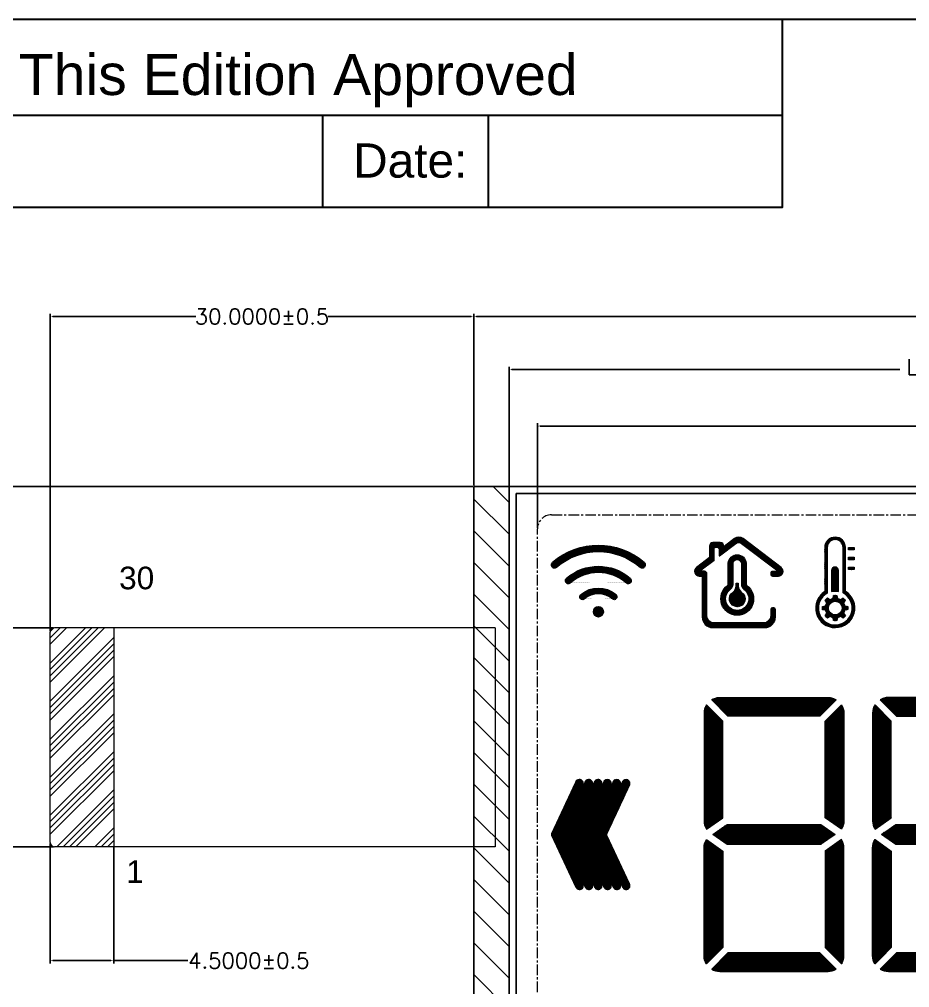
# Model space of a CAD drawing. Header units: millimetres. Extents: x 1946 to 4611, y 2266 to 2855.
# Drawn here: x 2667.2 to 2730.3, y 2716.2 to 2784.8 of the extents above; entities that cross this region are included whole.
import ezdxf

# ---------------------------------------------------------------- set-up
doc = ezdxf.new("R2010")
doc.units = ezdxf.units.MM
doc.linetypes.add('CENTER', pattern=[0.6, 0.375, -0.075, 0.075, -0.075])
for name, color, linetype in [('05___PRT_ALL_DTM_CSYS', 7, 'Continuous'), ('Dim', 4, 'Continuous'), ('DWG', 7, 'Continuous')]:
    doc.layers.add(name, color=color, linetype=linetype)
for name, color, linetype, lineweight in [('FPC', 30, 'Continuous', 0), ('LCD', 4, 'Continuous', 20), ('silicone', 193, 'Continuous', 20), ('TEXT', 7, 'Continuous', 30)]:
    doc.layers.add(name, color=color, linetype=linetype, lineweight=lineweight)
doc.styles.add('Arial', font='arial.ttf')
doc.styles.get("Standard").update_dxf_attribs({"font": 'txt.shx', "bigfont": 'gbcbig.shx'})
doc.dimstyles.get("Standard").update_dxf_attribs({"dimtxt": 1, "dimasz": 0.18, "dimexe": 0.18, "dimexo": 0.0625, "dimgap": 0.09, "dimtad": 0, "dimtih": 1, "dimtoh": 1, "dimdec": 4, "dimzin": 0, "dimdsep": 46, "dimtxsty": 'Standard', "dimcen": 0.09, "dimadec": 0, "dimazin": 0, "dimtfac": 1, "dimtdec": 4, "dimtofl": 0, "dimtmove": 0, "dimatfit": 3, "dimfxl": 0, "dimtolj": 1, "dimtzin": 0, "dimarcsym": 0})
pattern_1 = [(45, (671.68792, 3062.182712), (-0.0240626328, 0.0240626328), [])]

# ---------------------------------------------------------------- blocks, each defined once
blk = doc.blocks.new('A$C6D9B0F57')
at = {"layer": 'TEXT', "color": 4, "lineweight": 30}
for p, q in [((0.034, 202.378), (89.385, 202.378)), ((52.763, 202.378), (52.763, 195.036)), ((65.971, 202.378), (65.971, 195.036))]:
    blk.add_line(p, q, dxfattribs=at)
blk.add_lwpolyline([(297, 0.068), (297, 210), (0.068, 210), (0.068, 0.068)], close=True, dxfattribs=at)
blk.add_lwpolyline([(0.068, 195.036), (89.385, 195.036), (89.385, 210)], dxfattribs=at)
at = {"layer": 'TEXT', "style": 'Arial'}
for s, height, p in [('All Pages Of This Edition Approved ', 3.25548, (2.062, 203.978)), ('Date:', 2.7209, (55.219, 197.402))]:
    blk.add_text(s, height=height, dxfattribs=at).set_placement(p)
blk = doc.blocks.new('*D236')
at = {"layer": 'Defpoints', "color": 0}
for p in [(2669.414, 2726.462), (2673.914, 2726.162), (2673.914, 2718.09)]:
    blk.add_point(p, dxfattribs=at)
at = {"layer": 'Dim', "color": 0, "lineweight": -2}
for p, q in [((2669.414, 2726.393), (2669.414, 2717.892)), ((2673.914, 2726.093), (2673.914, 2717.892)), ((2669.612, 2718.09), (2673.716, 2718.09)), ((2673.914, 2718.09), (2679.169, 2718.09))]:
    blk.add_line(p, q, dxfattribs=at)
at = {"layer": 'Dim', "color": 0}
for points in [[(2669.612, 2718.123), (2669.612, 2718.057), (2669.414, 2718.09)], [(2673.716, 2718.123), (2673.716, 2718.057), (2673.914, 2718.09)]]:
    blk.add_solid(points, dxfattribs=at)
at = {"layer": 'Dim', "color": 0, "lineweight": 15, "insert": (2683.484, 2718.09), "char_height": 1.1, "attachment_point": 5}
blk.add_mtext('\\A1;4.5000±0.5', dxfattribs=at)
blk = doc.blocks.new('*D237')
at = {"layer": 'Defpoints', "color": 0}
for p in [(2660.144, 2741.662), (2669.714, 2741.662), (2669.714, 2726.162)]:
    blk.add_point(p, dxfattribs=at)
at = {"layer": 'Dim', "color": 0, "lineweight": -2}
for p, q in [((2669.646, 2741.662), (2659.946, 2741.662)), ((2660.144, 2741.464), (2660.144, 2734.561)), ((2660.144, 2726.36), (2660.144, 2733.263)), ((2669.646, 2726.162), (2659.946, 2726.162))]:
    blk.add_line(p, q, dxfattribs=at)
at = {"layer": 'Dim', "color": 0}
for points in [[(2660.111, 2741.464), (2660.177, 2741.464), (2660.144, 2741.662)], [(2660.111, 2726.36), (2660.177, 2726.36), (2660.144, 2726.162)]]:
    blk.add_solid(points, dxfattribs=at)
at = {"layer": 'Dim', "color": 0, "lineweight": 15, "insert": (2660.144, 2733.912), "char_height": 1.1, "attachment_point": 5}
blk.add_mtext('\\A1;*15.5000±0.1', dxfattribs=at)
blk = doc.blocks.new('*D238')
at = {"layer": 'Defpoints', "color": 0}
for p in [(2699.414, 2751.662), (2654.897, 2741.662), (2669.714, 2741.662)]:
    blk.add_point(p, dxfattribs=at)
at = {"layer": 'Dim', "color": 0, "lineweight": -2}
for p, q in [((2654.897, 2751.662), (2654.897, 2760.187)), ((2654.897, 2760.187), (2655.095, 2760.187)), ((2699.346, 2751.662), (2654.699, 2751.662)), ((2654.897, 2741.86), (2654.897, 2751.464)), ((2669.646, 2741.662), (2654.699, 2741.662))]:
    blk.add_line(p, q, dxfattribs=at)
at = {"layer": 'Dim', "color": 0}
for points in [[(2654.864, 2751.464), (2654.93, 2751.464), (2654.897, 2751.662)], [(2654.864, 2741.86), (2654.93, 2741.86), (2654.897, 2741.662)]]:
    blk.add_solid(points, dxfattribs=at)
at = {"layer": 'Dim', "color": 0, "lineweight": 15, "insert": (2660.144, 2760.187), "char_height": 1.1, "attachment_point": 5}
blk.add_mtext('\\A1;*10.0000±0.5', dxfattribs=at)
blk = doc.blocks.new('*D242')
at = {"layer": 'Defpoints', "color": 0}
for p in [(2769.914, 2755.948), (2703.914, 2748.662), (2769.914, 2748.662)]:
    blk.add_point(p, dxfattribs=at)
at = {"layer": 'Dim', "color": 0, "lineweight": -2}
for p, q in [((2703.914, 2748.731), (2703.914, 2756.146)), ((2704.112, 2755.948), (2731.682, 2755.948)), ((2769.716, 2755.948), (2742.147, 2755.948)), ((2769.914, 2748.731), (2769.914, 2756.146))]:
    blk.add_line(p, q, dxfattribs=at)
at = {"layer": 'Dim', "color": 0}
for points in [[(2704.112, 2755.981), (2704.112, 2755.915), (2703.914, 2755.948)], [(2769.716, 2755.981), (2769.716, 2755.915), (2769.914, 2755.948)]]:
    blk.add_solid(points, dxfattribs=at)
at = {"layer": 'Dim', "color": 0, "lineweight": 15, "insert": (2736.914, 2755.948), "char_height": 1.1, "attachment_point": 5}
blk.add_mtext('\\A1;66.0000(V.A)', dxfattribs=at)
blk = doc.blocks.new('*D243')
at = {"layer": 'Defpoints', "color": 0}
for p in [(2771.914, 2763.708), (2699.414, 2751.662), (2771.914, 2751.662)]:
    blk.add_point(p, dxfattribs=at)
at = {"layer": 'Dim', "color": 0, "lineweight": -2}
for p, q in [((2699.414, 2751.731), (2699.414, 2763.906)), ((2699.612, 2763.708), (2735.74, 2763.708)), ((2771.716, 2763.708), (2743.088, 2763.708)), ((2771.914, 2751.731), (2771.914, 2763.906))]:
    blk.add_line(p, q, dxfattribs=at)
at = {"layer": 'Dim', "color": 0}
for points in [[(2699.612, 2763.741), (2699.612, 2763.675), (2699.414, 2763.708)], [(2771.716, 2763.741), (2771.716, 2763.675), (2771.914, 2763.708)]]:
    blk.add_solid(points, dxfattribs=at)
at = {"layer": 'Dim', "color": 0, "lineweight": 15, "insert": (2739.414, 2763.708), "char_height": 1.1, "attachment_point": 5}
blk.add_mtext('\\A1;*72.5000', dxfattribs=at)
blk = doc.blocks.new('*D248')
at = {"layer": 'Defpoints', "color": 0}
for p in [(2771.914, 2759.953), (2701.914, 2751.662), (2771.914, 2751.662)]:
    blk.add_point(p, dxfattribs=at)
at = {"layer": 'Dim', "color": 0, "lineweight": -2}
for p, q in [((2701.914, 2751.731), (2701.914, 2760.151)), ((2771.914, 2751.731), (2771.914, 2760.151)), ((2702.112, 2759.953), (2729.574, 2759.953)), ((2771.716, 2759.953), (2744.255, 2759.953))]:
    blk.add_line(p, q, dxfattribs=at)
at = {"layer": 'Dim', "color": 0}
for points in [[(2702.112, 2759.986), (2702.112, 2759.92), (2701.914, 2759.953)], [(2771.716, 2759.986), (2771.716, 2759.92), (2771.914, 2759.953)]]:
    blk.add_solid(points, dxfattribs=at)
at = {"layer": 'Dim', "color": 0, "lineweight": 15, "insert": (2736.914, 2759.953), "char_height": 1.1, "attachment_point": 5}
blk.add_mtext('\\A1;LCD/BLD 70.0000', dxfattribs=at)
blk = doc.blocks.new('*D249')
at = {"layer": 'Defpoints', "color": 0}
for p in [(2669.414, 2763.708), (2699.414, 2751.662), (2669.414, 2741.362)]:
    blk.add_point(p, dxfattribs=at)
at = {"layer": 'Dim', "color": 0, "lineweight": -2}
for p, q in [((2669.414, 2741.431), (2669.414, 2763.906)), ((2669.612, 2763.708), (2679.732, 2763.708)), ((2699.216, 2763.708), (2689.097, 2763.708)), ((2699.414, 2751.731), (2699.414, 2763.906))]:
    blk.add_line(p, q, dxfattribs=at)
at = {"layer": 'Dim', "color": 0}
for points in [[(2669.612, 2763.741), (2669.612, 2763.675), (2669.414, 2763.708)], [(2699.216, 2763.741), (2699.216, 2763.675), (2699.414, 2763.708)]]:
    blk.add_solid(points, dxfattribs=at)
at = {"layer": 'Dim', "color": 0, "lineweight": 15, "insert": (2684.414, 2763.708), "char_height": 1.1, "attachment_point": 5}
blk.add_mtext('\\A1;30.0000±0.5', dxfattribs=at)

msp = doc.modelspace()

# ---------------------------------------------------------------- hatches: boundary and pattern name
h = msp.add_hatch()
h.set_pattern_fill('ANSI31', color=256, scale=0.05)
h.set_pattern_definition([(45, (1874.044679, 2594.1628126), (-0.004419417382, 0.004419417382), [])])
h.paths.add_polyline_path([(2709.9461, 2730.76314, -1), (2710.44593, 2730.52995), (2708.84235, 2727.09141, 0.22171449), (2708.84235, 2726.96462), (2710.44596, 2723.52599, -1.01341567), (2709.94305, 2723.29965), (2708.22982, 2726.97309, -0.22168329), (2708.22983, 2727.08296)])
h.paths.add_polyline_path([(2709.28545, 2730.76314, -1), (2709.78528, 2730.52995), (2708.1817, 2727.09141, 0.22171449), (2708.1817, 2726.96462), (2709.78532, 2723.52599, -1.01341567), (2709.28241, 2723.29965), (2707.56917, 2726.97309, -0.22168329), (2707.56918, 2727.08296)])
h.paths.add_polyline_path([(2708.62481, 2730.76314, -0.99999998), (2709.12463, 2730.52995), (2707.52106, 2727.09141, 0.22171449), (2707.52106, 2726.96462), (2709.12467, 2723.52599, -1.01341567), (2708.62176, 2723.29965), (2706.90852, 2726.9731, -0.22168329), (2706.90854, 2727.08296)])
h.paths.add_polyline_path([(2707.96416, 2730.76314, -0.99999998), (2708.46399, 2730.52995), (2706.86041, 2727.09141, 0.22171449), (2706.86041, 2726.96462), (2708.46402, 2723.52599, -1.01341567), (2707.96111, 2723.29965), (2706.24788, 2726.9731, -0.22168329), (2706.24789, 2727.08296)])
h.paths.add_polyline_path([(2707.30351, 2730.76314, -1), (2707.80334, 2730.52995), (2706.19976, 2727.09141, 0.22171449), (2706.19976, 2726.96462), (2707.80338, 2723.52599, -1.01341567), (2707.30047, 2723.29965), (2705.58723, 2726.9731, -0.22168329), (2705.58724, 2727.08296)])
h.paths.add_polyline_path([(2706.64287, 2730.76314, -1), (2707.14269, 2730.52995), (2705.53911, 2727.09141, 0.22171449), (2705.53911, 2726.96462), (2707.14273, 2723.52599, -1.01341567), (2706.63982, 2723.29965), (2704.92658, 2726.9731, -0.22168329), (2704.9266, 2727.08296)])
at = {"layer": '05___PRT_ALL_DTM_CSYS', "lineweight": 0}
h = msp.add_hatch(dxfattribs=at)
h.set_pattern_fill('ANSI31', color=256, scale=0.010718)
h.set_pattern_definition(pattern_1)
h.paths.add_polyline_path([(2717.97957, 2747.6412, -0.33713158), (2718.38097, 2747.6412), (2720.94598, 2745.68993, -0.71830281), (2720.93594, 2745.66016), (2720.55473, 2745.6603, 0.55087614), (2720.44986, 2745.49456, 0.55064474), (2720.55465, 2745.32881), (2720.98501, 2745.32866, 0.71830281), (2721.18583, 2745.92397), (2718.48132, 2747.98136, 0.33713158), (2717.87922, 2747.98136), (2717.11264, 2747.39821, 0.47502689), (2716.86977, 2747.69749), (2716.35153, 2747.6986, 0.41484032), (2716.10238, 2747.44998), (2716.10238, 2746.62968), (2715.17733, 2745.92596, 0.71803369), (2715.37791, 2745.33065), (2715.59038, 2745.33057), (2715.59038, 2744.34528), (2715.59038, 2742.42287, 0.41421356), (2716.33623, 2741.67702), (2720.02431, 2741.67702, 0.41421356), (2720.77016, 2742.42287), (2720.77016, 2742.96119, 0.55076042), (2720.60441, 2743.06602, 0.55076042), (2720.43867, 2742.96119), (2720.43867, 2742.50574, -0.41421356), (2719.94143, 2742.0085), (2716.41911, 2742.0085, -0.41421356), (2715.92187, 2742.50574), (2715.92187, 2744.34528), (2715.92187, 2745.33046), (2715.92187, 2745.49626, 0.41410956), (2715.75619, 2745.662), (2715.42716, 2745.66212, -0.71803369), (2715.41713, 2745.69189), (2716.42733, 2746.46037, 0.2342663), (2716.43387, 2746.47356), (2716.43387, 2747.25066, -0.41484032), (2716.55014, 2747.36668), (2716.67059, 2747.36642, -0.41358708), (2716.78637, 2747.2504), (2716.78637, 2746.76693, 0.62039586), (2716.81298, 2746.75374)])
h.paths.add_polyline_path([(2717.43723, 2746.16871), (2717.43723, 2744.78008, -0.26132826), (2717.37217, 2744.64556, 3.00911137), (2718.76334, 2744.64556, -0.22910781), (2718.69829, 2744.76153), (2718.69829, 2746.23531, 1)], flags=17)
h.paths.add_polyline_path([(2718.35989, 2746.23531), (2718.35989, 2744.73003, 0.20249926), (2718.54392, 2744.38732, -3.14383545), (2717.59159, 2744.38732, 0.25151283), (2717.77562, 2744.8231), (2717.77562, 2746.16598, -1)], flags=16)
h.paths.add_polyline_path([(2717.99816, 2744.82186), (2718.06776, 2744.82186), (2718.13735, 2744.82186), (2718.13886, 2744.60305, 0.20447186), (2718.35457, 2744.19482, -3.6247888), (2717.78094, 2744.19482, 0.2443189), (2717.99727, 2744.6922)], flags=0)
h.paths.add_polyline_path([(2717.7139, 2744.1478, 2.80516958), (2718.42161, 2744.1478, -0.24103925), (2718.13886, 2744.60305), (2718.13735, 2744.82186), (2717.99816, 2744.82186), (2717.99727, 2744.6922, -0.28156607)], flags=0)
h = msp.add_hatch(dxfattribs=at)
h.set_pattern_fill('ANSI31', color=256, scale=0.010736)
h.set_pattern_definition([(45, (686.241848, 3062.718214), (-0.024103632, 0.024103632), [])])
h.paths.add_polyline_path([(2725.73339, 2747.34901, 1), (2724.26505, 2747.34901), (2724.26505, 2744.23047, 3.48632156), (2725.73339, 2744.24276)])
h.paths.add_polyline_path([(2725.55803, 2744.12684, -4.03961109), (2724.44041, 2744.11647), (2724.44041, 2747.34901, -1), (2725.55803, 2747.34901)], flags=16)
h.paths.add_polyline_path([(2725.24341, 2745.72127), (2725.24341, 2744.23689, 0.10323931), (2724.75396, 2744.23256), (2724.75396, 2745.72127, -1)], flags=0)
h.paths.add_polyline_path([(2725.12379, 2743.95651), (2725.16142, 2743.73881, -0.08497112), (2725.37781, 2743.64961), (2725.55792, 2743.77755, -0.06473238), (2725.72261, 2743.61342), (2725.59528, 2743.43288, -0.08497112), (2725.68521, 2743.21679), (2725.90304, 2743.1799, -0.06473238), (2725.90343, 2742.94739), (2725.68573, 2742.90977, -0.08497112), (2725.59653, 2742.69337), (2725.72447, 2742.51326, -0.06473238), (2725.56034, 2742.34858), (2725.3798, 2742.47591, -0.08497112), (2725.1637, 2742.38597), (2725.12681, 2742.16815, -0.06473238), (2724.89431, 2742.16775), (2724.85669, 2742.38545, -0.08497112), (2724.64029, 2742.47466), (2724.46018, 2742.34672, -0.06473238), (2724.2955, 2742.51085), (2724.42283, 2742.69139, -0.08497112), (2724.33289, 2742.90748), (2724.11507, 2742.94437, -0.06473238), (2724.11467, 2743.17687), (2724.33237, 2743.2145, -0.08497112), (2724.42158, 2743.4309), (2724.29364, 2743.611, -0.06473238), (2724.45777, 2743.77569), (2724.63831, 2743.64836, -0.08497112), (2724.8544, 2743.73829), (2724.89129, 2743.95612, -0.06473238)], flags=0)
h.paths.add_polyline_path([(2725.49459, 2743.06213, -1), (2724.52352, 2743.06213, -1)], flags=0)
h.paths.add_polyline_path([(2725.94058, 2747.34901), (2725.94058, 2747.17363), (2726.34878, 2747.17363), (2726.34878, 2747.34901)], flags=17)
h.paths.add_polyline_path([(2725.94058, 2746.48), (2726.34878, 2746.48), (2726.34878, 2746.65539), (2725.94058, 2746.65539)], flags=17)
h.paths.add_polyline_path([(2726.34878, 2745.78638), (2726.34878, 2745.96176), (2725.94058, 2745.96176), (2725.94058, 2745.78638)], flags=17)
h.paths.add_polyline_path([(2725.24341, 2745.72127, 1), (2724.75396, 2745.72127), (2724.75396, 2744.23256, -0.10323931), (2725.24341, 2744.23689)], flags=0)
at = {"layer": '05___PRT_ALL_DTM_CSYS'}
h = msp.add_hatch(dxfattribs=at)
h.set_pattern_fill('ANSI31', color=256, scale=0.010695)
h.set_pattern_definition([(45, (670.50988, 3498.8064), (-0.0240109598, 0.0240109598), [])])
edge = h.paths.add_edge_path()
edge.add_arc((2709.36632, 2743.8518), 0.18132, 229.0216216, 409.0216216)
edge.add_arc((2708.23346, 2742.54761), 1.90883, 49.0216216, 130.9783784)
edge.add_arc((2707.10061, 2743.8518), 0.18132, 130.9783784, 310.9783784)
edge.add_arc((2708.23346, 2742.54761), 1.54619, 49.0216216, 130.9783784, ccw=False)
edge = h.paths.add_edge_path()
edge.add_arc((2710.36115, 2744.99709), 0.20082, 229.0216216, 409.0216216)
edge.add_arc((2708.23346, 2742.54761), 3.44536, 49.0216216, 130.9783784)
edge.add_arc((2706.10578, 2744.99709), 0.20082, 130.9783784, 310.9783784)
edge.add_arc((2708.23346, 2742.54761), 3.04372, 49.0216216, 130.9783784, ccw=False)
edge = h.paths.add_edge_path()
edge.add_arc((2711.33565, 2746.11899), 0.21686, 229.0216216, 409.0216216)
edge.add_arc((2708.23346, 2742.54761), 4.94744, 49.0216216, 130.9783784)
edge.add_arc((2705.13128, 2746.11899), 0.21686, 130.9783784, 310.9783784)
edge.add_arc((2708.23346, 2742.54761), 4.51371, 49.0216216, 130.9783784, ccw=False)
edge = h.paths.add_edge_path()
edge.add_arc((2708.23346, 2742.803), 0.35502, 0, 360)
at = {"layer": '05___PRT_ALL_DTM_CSYS', "lineweight": 0}
h = msp.add_hatch(dxfattribs=at)
h.set_pattern_fill('ANSI31', color=256, scale=0.010736)
h.set_pattern_definition([(45, (1696.81816, 2906.155688), (-0.024103632, 0.024103632), [])])
h.paths.add_polyline_path([(2725.24341, 2745.72127, 1), (2724.75396, 2745.72127), (2724.75396, 2744.23256, -0.10323931), (2725.24341, 2744.23689)])
h.paths.add_polyline_path([(2725.16142, 2743.73881), (2725.12379, 2743.95651, 0.06473238), (2724.89129, 2743.95612), (2724.8544, 2743.73829, 0.08497112), (2724.63831, 2743.64836), (2724.45777, 2743.77569, 0.06473238), (2724.29364, 2743.611), (2724.42158, 2743.4309, 0.08497112), (2724.33237, 2743.2145), (2724.11467, 2743.17687, 0.06473238), (2724.11507, 2742.94437), (2724.33289, 2742.90748, 0.08497112), (2724.42283, 2742.69139), (2724.2955, 2742.51085, 0.06473238), (2724.46018, 2742.34672), (2724.64029, 2742.47466, 0.08497112), (2724.85669, 2742.38545), (2724.89431, 2742.16775, 0.06473238), (2725.12681, 2742.16815), (2725.1637, 2742.38597, 0.08497112), (2725.3798, 2742.47591), (2725.56034, 2742.34858, 0.06473238), (2725.72447, 2742.51326), (2725.59653, 2742.69337, 0.08497112), (2725.68573, 2742.90977), (2725.90343, 2742.94739, 0.06473238), (2725.90304, 2743.1799), (2725.68521, 2743.21679, 0.08497112), (2725.59528, 2743.43288), (2725.72261, 2743.61342, 0.06473238), (2725.55792, 2743.77755), (2725.37781, 2743.64961, 0.08497112)])
h.paths.add_polyline_path([(2725.49459, 2743.06213, -1), (2724.52352, 2743.06213, -1)], flags=16)
h = msp.add_hatch(dxfattribs=at)
h.set_pattern_fill('ANSI31', color=256, scale=0.010718)
h.set_pattern_definition(pattern_1)
h.paths.add_polyline_path([(2718.35457, 2744.19482, -3.6247888), (2717.78094, 2744.19482, 0.2443189), (2717.99727, 2744.6922), (2717.99816, 2744.82186), (2718.06776, 2744.82186), (2718.16201, 2744.82186, 0.30471072)])
at = {"layer": '05___PRT_ALL_DTM_CSYS'}
h = msp.add_hatch(dxfattribs=at)
h.set_pattern_fill('ANSI31', color=256, scale=0.011)
h.set_pattern_definition([(45, (-1382.970058, 4268.012312), (-0.02469570433, 0.02469570433), [])])
h.paths.add_polyline_path([(2720.43501, 2735.41073), (2723.9236, 2735.41073), (2725.07749, 2736.57175, 0.13606306), (2724.50408, 2736.73073), (2720.43501, 2736.73073), (2716.8312, 2736.73073, 0.13606306), (2716.25779, 2736.57175), (2717.41168, 2735.41073)])
h.paths.add_polyline_path([(2717.0377, 2735.04063), (2715.88351, 2736.2019, 0.1390936), (2715.71764, 2735.61717), (2715.71764, 2727.98272, 0.1390936), (2715.88351, 2727.39799), (2717.03773, 2728.20964)])
h.paths.add_polyline_path([(2725.61764, 2735.61717, 0.1390936), (2725.45177, 2736.2019), (2724.29758, 2735.04063), (2724.29755, 2728.20964), (2725.45177, 2727.39799, 0.1390936), (2725.61764, 2727.98272)])
h.paths.add_polyline_path([(2720.43501, 2727.74007), (2717.35376, 2727.74007), (2716.3418, 2727.02845), (2717.36341, 2726.31005), (2720.43501, 2726.31005), (2723.97187, 2726.31005), (2724.99348, 2727.02845), (2723.98151, 2727.74007)])
h.paths.add_polyline_path([(2715.71764, 2718.43973, 0.1390936), (2715.88351, 2717.855), (2717.0377, 2719.01627), (2717.03773, 2725.84726), (2715.88351, 2726.65891, 0.1390936), (2715.71764, 2726.07418)])
h.paths.add_polyline_path([(2720.43501, 2718.64617), (2717.41168, 2718.64617), (2716.25779, 2717.48515, 0.13606306), (2716.8312, 2717.32617), (2720.43501, 2717.32617), (2724.50408, 2717.32617, 0.13606306), (2725.07749, 2717.48515), (2723.9236, 2718.64617)])
h.paths.add_polyline_path([(2725.61764, 2726.07418, 0.1390936), (2725.45177, 2726.65891), (2724.29755, 2725.84726), (2724.29758, 2719.01627), (2725.45177, 2717.855, 0.1390936), (2725.61764, 2718.43973)])
h.paths.add_polyline_path([(2732.37586, 2735.41073), (2735.86446, 2735.41073), (2737.01834, 2736.57175, 0.13606306), (2736.44493, 2736.73073), (2732.37586, 2736.73073), (2728.77206, 2736.73073, 0.13606306), (2728.19865, 2736.57175), (2729.35253, 2735.41073)])
h.paths.add_polyline_path([(2728.97855, 2735.04063), (2727.82437, 2736.2019, 0.1390936), (2727.65849, 2735.61717), (2727.65849, 2727.98272, 0.1390936), (2727.82437, 2727.39799), (2728.97858, 2728.20964)])
h.paths.add_polyline_path([(2732.37586, 2727.74007), (2729.29462, 2727.74007), (2728.28266, 2727.02845), (2729.30426, 2726.31005), (2732.37586, 2726.31005), (2735.91272, 2726.31005), (2736.93433, 2727.02845), (2735.92237, 2727.74007)])
h.paths.add_polyline_path([(2736.2384, 2728.20964), (2737.39262, 2727.39799, 0.1390936), (2737.55849, 2727.98272), (2737.55849, 2735.61717, 0.1390936), (2737.39262, 2736.2019), (2736.23843, 2735.04063)])
h.paths.add_polyline_path([(2736.23843, 2719.01627), (2737.39262, 2717.855, 0.1390936), (2737.55849, 2718.43973), (2737.55849, 2726.07418, 0.1390936), (2737.39262, 2726.65891), (2736.2384, 2725.84726)])
h.paths.add_polyline_path([(2732.37586, 2718.64617), (2729.35253, 2718.64617), (2728.19865, 2717.48515, 0.13606306), (2728.77206, 2717.32617), (2732.37586, 2717.32617), (2736.44493, 2717.32617, 0.13606306), (2737.01834, 2717.48515), (2735.86446, 2718.64617)])
h.paths.add_polyline_path([(2728.97858, 2725.84726), (2727.82437, 2726.65891, 0.1390936), (2727.65849, 2726.07418), (2727.65849, 2718.43973, 0.1390936), (2727.82437, 2717.855), (2728.97855, 2719.01627)])
h.paths.add_polyline_path([(2747.42469, 2735.41073), (2750.91328, 2735.41073), (2752.06717, 2736.57175, 0.13606306), (2751.49375, 2736.73073), (2747.42469, 2736.73073), (2743.82088, 2736.73073, 0.13606306), (2743.24747, 2736.57175), (2744.40135, 2735.41073)])
h.paths.add_polyline_path([(2744.02738, 2735.04063), (2742.87319, 2736.2019, 0.1390936), (2742.70732, 2735.61717), (2742.70732, 2727.98272, 0.1390936), (2742.87319, 2727.39799), (2744.02741, 2728.20964)])
h.paths.add_polyline_path([(2751.28723, 2728.20964), (2752.44144, 2727.39799, 0.1390936), (2752.60732, 2727.98272), (2752.60732, 2735.61717, 0.1390936), (2752.44144, 2736.2019), (2751.28726, 2735.04063)])
h.paths.add_polyline_path([(2750.96155, 2726.31005), (2751.98315, 2727.02845), (2750.97119, 2727.74007), (2747.42469, 2727.74007), (2744.34344, 2727.74007), (2743.33148, 2727.02845), (2744.35309, 2726.31005), (2747.42469, 2726.31005)])
h.paths.add_polyline_path([(2744.02741, 2725.84726), (2742.87319, 2726.65891, 0.1390936), (2742.70732, 2726.07418), (2742.70732, 2718.43973, 0.1390936), (2742.87319, 2717.855), (2744.02738, 2719.01627)])
h.paths.add_polyline_path([(2744.40135, 2718.64617), (2743.24747, 2717.48515, 0.13606306), (2743.82088, 2717.32617), (2747.42469, 2717.32617), (2751.49375, 2717.32617, 0.13606306), (2752.06717, 2717.48515), (2750.91328, 2718.64617), (2747.42469, 2718.64617)])
h.paths.add_polyline_path([(2751.28726, 2719.01627), (2752.44144, 2717.855, 0.1390936), (2752.60732, 2718.43973), (2752.60732, 2726.07418, 0.1390936), (2752.44144, 2726.65891), (2751.28723, 2725.84726)])
at = {"layer": 'FPC', "lineweight": 15}
h = msp.add_hatch(dxfattribs=at)
h.set_pattern_fill('ANSI34', color=256, scale=0.1, angle=90, style=0)
h.set_pattern_definition([(45, (8226.5785, 1826.4988), (1.3470384, -1.3470384), []), (45, (8226.5785, 1826.9478), (1.3470384, -1.3470384), []), (45, (8226.5785, 1827.3968), (1.3470384, -1.3470384), []), (45, (8226.5785, 1827.8458), (1.3470384, -1.3470384), [])])
h.paths.add_polyline_path([(2673.91441, 2741.66212), (2669.71441, 2741.66212, 0.41421356), (2669.41441, 2741.36212), (2669.41441, 2726.46212, 0.41421356), (2669.71441, 2726.16212), (2673.91441, 2726.16212)])
at = {"layer": 'silicone', "lineweight": 15}
h = msp.add_hatch(dxfattribs=at)
h.set_pattern_fill('ANSI31', color=256, scale=0.5, style=0)
h.set_pattern_definition([(135, (8226.0785, 1826.4988), (1.122532, 1.122532), [])])
h.paths.add_polyline_path([(2701.91441, 2751.66212), (2699.41441, 2751.66212), (2699.41441, 2693.66212), (2701.91441, 2693.66212)])

# ---------------------------------------------------------------- linework, layer by layer
at = {"color": 130, "linetype": 'Continuous'}
for p, q in [((2699.41441, 2751.66212), (2771.91441, 2751.66212)), ((2699.41441, 2751.66212), (2699.41441, 2693.66212)), ((2701.91441, 2751.66212), (2701.91441, 2693.66212))]:
    msp.add_line(p, q, dxfattribs=at)
at = {"lineweight": 0}
for points in [[(2715.92187, 2744.34528), (2715.92187, 2745.33046), (2715.92187, 2745.49626, 0.41410956), (2715.75619, 2745.662), (2715.42716, 2745.66212, -0.71803369), (2715.41713, 2745.69189), (2716.42733, 2746.46037, 0.2342663), (2716.43387, 2746.47356), (2716.43387, 2747.25066, -0.41484032), (2716.55014, 2747.36668), (2716.67059, 2747.36642, -0.41358708), (2716.78637, 2747.2504), (2716.78637, 2746.76693, 0.62039586), (2716.81298, 2746.75374), (2717.97957, 2747.6412, -0.33713158), (2718.38097, 2747.6412), (2720.94598, 2745.68993, -0.71830281), (2720.93594, 2745.66016), (2720.55473, 2745.6603, 0.41431757), (2720.43867, 2745.54428), (2720.43867, 2745.44483, 0.41410956), (2720.55465, 2745.32881), (2720.98501, 2745.32866, 0.71830281), (2721.18583, 2745.92397), (2718.48132, 2747.98136, 0.33713158), (2717.87922, 2747.98136), (2717.14447, 2747.42242, -0.62039586), (2717.11786, 2747.43561), (2717.11786, 2747.44887, 0.41358708), (2716.86977, 2747.69749), (2716.35153, 2747.6986, 0.41484032), (2716.10238, 2747.44998), (2716.10238, 2746.62968), (2715.17733, 2745.92596, 0.71803369), (2715.37791, 2745.33065), (2715.57381, 2745.33058, -0.41410956), (2715.59038, 2745.314), (2715.59038, 2744.34528), (2715.59038, 2742.42287, 0.41421356), (2716.33623, 2741.67702), (2720.02431, 2741.67702, 0.41421356), (2720.77016, 2742.42287), (2720.77016, 2742.96119, 0.41421356), (2720.65414, 2743.07721), (2720.55469, 2743.07721, 0.41421356), (2720.43867, 2742.96119), (2720.43867, 2742.50574, -0.41421356), (2719.94143, 2742.0085), (2716.41911, 2742.0085, -0.41421356), (2715.92187, 2742.50574), (2715.92187, 2744.34528)], [(2718.69829, 2744.76153, 0.21401515), (2718.75628, 2744.65079, -3.04755965), (2717.37923, 2744.65079, 0.21401515), (2717.43723, 2744.76153), (2717.43723, 2746.23531, -0.94857721), (2718.69829, 2746.23531)], [(2718.35989, 2744.73003, 0.20249926), (2718.54392, 2744.38732, -3.14383545), (2717.59159, 2744.38732, 0.20249926), (2717.77562, 2744.73003), (2717.77562, 2746.23531, -0.8883522), (2718.35989, 2746.23531)], [(2717.78094, 2744.19482, 0.20447186), (2717.99666, 2744.60305), (2717.99816, 2744.82186), (2718.06776, 2744.82186), (2718.13735, 2744.82186), (2718.13886, 2744.60305, 0.20447186), (2718.35457, 2744.19482, -3.6247888)], [(2724.42158, 2743.4309), (2724.29364, 2743.611, -0.06473238), (2724.45777, 2743.77569), (2724.63831, 2743.64836, -0.08497112), (2724.8544, 2743.73829), (2724.89129, 2743.95612, -0.06473238), (2725.12379, 2743.95651), (2725.16142, 2743.73881, -0.08497112), (2725.37781, 2743.64961), (2725.55792, 2743.77755, -0.06473238), (2725.72261, 2743.61342), (2725.59528, 2743.43288, -0.08497112), (2725.68521, 2743.21679), (2725.90304, 2743.1799, -0.06473238), (2725.90343, 2742.94739), (2725.68573, 2742.90977, -0.08497112), (2725.59653, 2742.69337), (2725.72447, 2742.51326, -0.06473238), (2725.56034, 2742.34858), (2725.3798, 2742.47591, -0.08497112), (2725.1637, 2742.38597), (2725.12681, 2742.16815, -0.06473238), (2724.89431, 2742.16775), (2724.85669, 2742.38545, -0.08497112), (2724.64029, 2742.47466), (2724.46018, 2742.34672, -0.06473238), (2724.2955, 2742.51085), (2724.42283, 2742.69139, -0.08497112), (2724.33289, 2742.90748), (2724.11507, 2742.94437, -0.06473238), (2724.11467, 2743.17687), (2724.33237, 2743.2145, -0.08497112)]]:
    msp.add_lwpolyline(points, format="xyb", close=True, dxfattribs=at)
for points in [[(2725.94058, 2747.34901), (2726.34878, 2747.34901), (2726.34878, 2747.17363), (2725.94058, 2747.17363)], [(2725.94058, 2746.65539), (2726.34878, 2746.65539), (2726.34878, 2746.48), (2725.94058, 2746.48)], [(2725.94058, 2745.96176), (2726.34878, 2745.96176), (2726.34878, 2745.78638), (2725.94058, 2745.78638)]]:
    msp.add_lwpolyline(points, close=True, dxfattribs=at)
for points in [[(2707.14273, 2730.53003, 1), (2706.64283, 2730.76307), (2704.92659, 2727.08294, 0.22164568), (2704.92658, 2726.9731), (2706.63982, 2723.29965, 1.01341567), (2707.14273, 2723.52599), (2705.53911, 2726.96462, -0.22171449), (2705.53911, 2727.09141), (2707.14269, 2730.52995)], [(2707.80338, 2730.53003, 1), (2707.30348, 2730.76307), (2705.58724, 2727.08294, 0.22164568), (2705.58723, 2726.9731), (2707.30047, 2723.29965, 1.01341567), (2707.80338, 2723.52599), (2706.19976, 2726.96462, -0.22171449), (2706.19976, 2727.09141), (2707.80334, 2730.52995)], [(2708.46402, 2730.53003, 1), (2707.96412, 2730.76307), (2706.24788, 2727.08294, 0.22164568), (2706.24788, 2726.9731), (2707.96111, 2723.29965, 1.01341567), (2708.46402, 2723.52599), (2706.86041, 2726.96462, -0.22171449), (2706.86041, 2727.09141), (2708.46399, 2730.52995)], [(2709.12467, 2730.53003, 1), (2708.62477, 2730.76307), (2706.90853, 2727.08294, 0.22164568), (2706.90852, 2726.9731), (2708.62176, 2723.29965, 1.01341567), (2709.12467, 2723.52599), (2707.52106, 2726.96462, -0.22171449), (2707.52106, 2727.09141), (2709.12463, 2730.52995)], [(2709.78532, 2730.53003, 1), (2709.28542, 2730.76306), (2707.56918, 2727.08294, 0.22164568), (2707.56917, 2726.97309), (2709.28241, 2723.29965, 1.01341567), (2709.78532, 2723.52599), (2708.1817, 2726.96462, -0.22171449), (2708.1817, 2727.09141), (2709.78528, 2730.52995)], [(2710.44596, 2730.53003, 1), (2709.94607, 2730.76306), (2708.22982, 2727.08294, 0.22164568), (2708.22982, 2726.97309), (2709.94305, 2723.29965, 1.01341567), (2710.44596, 2723.52599), (2708.84235, 2726.96462, -0.22171449), (2708.84235, 2727.09141), (2710.44593, 2730.52995)]]:
    msp.add_lwpolyline(points, format="xyb", dxfattribs=at)
msp.add_circle((2725.00905, 2743.06213), 0.48554, dxfattribs=at)
at = {"layer": '05___PRT_ALL_DTM_CSYS'}
for points in [[(2711.19344, 2745.95526, 1), (2711.47786, 2746.28271, 0.37366963), (2704.98906, 2746.28271, 1), (2705.27349, 2745.95526, -0.37366963)], [(2710.22946, 2744.84548, 1), (2710.49284, 2745.14871, 0.37366963), (2705.97408, 2745.14871, 1), (2706.23747, 2744.84548, -0.37366963)], [(2709.24742, 2743.71492, 1), (2709.48522, 2743.98869, 0.37366963), (2706.9817, 2743.98869, 1), (2707.21951, 2743.71492, -0.37366963)]]:
    msp.add_lwpolyline(points, format="xyb", close=True, dxfattribs=at)
at = {"layer": '05___PRT_ALL_DTM_CSYS', "lineweight": 0}
for points in [[(2720.43501, 2736.73073), (2724.50408, 2736.73073, -0.13606306), (2725.07749, 2736.57175), (2723.9236, 2735.41073), (2720.43501, 2735.41073), (2717.41168, 2735.41073), (2716.25779, 2736.57175, -0.13606306), (2716.8312, 2736.73073)], [(2728.77206, 2736.73073, 0.13606306), (2728.19865, 2736.57175), (2729.35253, 2735.41073), (2735.86446, 2735.41073), (2737.01834, 2736.57175, 0.13606306), (2736.44493, 2736.73073)], [(2715.71764, 2727.98272, 0.1390936), (2715.88351, 2727.39799), (2717.03773, 2728.20964), (2717.0377, 2735.04063), (2715.88351, 2736.2019, 0.1390936), (2715.71764, 2735.61717)], [(2725.61764, 2727.98272, -0.1390936), (2725.45177, 2727.39799), (2724.29755, 2728.20964), (2724.29758, 2735.04063), (2725.45177, 2736.2019, -0.1390936), (2725.61764, 2735.61717)], [(2727.65849, 2727.98272, 0.1390936), (2727.82437, 2727.39799), (2728.97858, 2728.20964), (2728.97855, 2735.04063), (2727.82437, 2736.2019, 0.1390936), (2727.65849, 2735.61717)], [(2715.71764, 2726.07418, -0.1390936), (2715.88351, 2726.65891), (2717.03773, 2725.84726), (2717.0377, 2719.01627), (2715.88351, 2717.855, -0.1390936), (2715.71764, 2718.43973)], [(2725.61764, 2726.07418, 0.1390936), (2725.45177, 2726.65891), (2724.29755, 2725.84726), (2724.29758, 2719.01627), (2725.45177, 2717.855, 0.1390936), (2725.61764, 2718.43973)], [(2727.65849, 2726.07418, -0.1390936), (2727.82437, 2726.65891), (2728.97858, 2725.84726), (2728.97855, 2719.01627), (2727.82437, 2717.855, -0.1390936), (2727.65849, 2718.43973)], [(2720.43501, 2717.32617), (2724.50408, 2717.32617, 0.13606306), (2725.07749, 2717.48515), (2723.9236, 2718.64617), (2720.43501, 2718.64617), (2717.41168, 2718.64617), (2716.25779, 2717.48515, 0.13606306), (2716.8312, 2717.32617)], [(2732.37586, 2717.32617), (2736.44493, 2717.32617, 0.13606306), (2737.01834, 2717.48515), (2735.86446, 2718.64617), (2732.37586, 2718.64617), (2729.35253, 2718.64617), (2728.19865, 2717.48515, 0.13606306), (2728.77206, 2717.32617)]]:
    msp.add_lwpolyline(points, format="xyb", close=True, dxfattribs=at)
for points in [[(2720.43501, 2727.74007), (2723.98151, 2727.74007), (2724.99348, 2727.02845), (2723.97187, 2726.31005), (2720.43501, 2726.31005), (2717.36341, 2726.31005), (2716.3418, 2727.02845), (2717.35376, 2727.74007)], [(2732.37586, 2727.74007), (2735.92237, 2727.74007), (2736.93433, 2727.02845), (2735.91272, 2726.31005), (2732.37586, 2726.31005), (2729.30426, 2726.31005), (2728.28266, 2727.02845), (2729.29462, 2727.74007)]]:
    msp.add_lwpolyline(points, close=True, dxfattribs=at)
at = {"layer": '05___PRT_ALL_DTM_CSYS'}
msp.add_circle((2708.23346, 2742.803), 0.35502, dxfattribs=at)
at = {"layer": 'Dim', "color": 3}
msp.add_lwpolyline([(2702.41441, 2751.16212), (2771.41441, 2751.16212), (2771.41441, 2694.16212), (2702.41441, 2694.16212)], close=True, dxfattribs=at)
at = {"layer": 'DWG', "lineweight": 0}
msp.add_lwpolyline([(2724.26505, 2744.23047, 3.48632156), (2725.73339, 2744.24276), (2725.73339, 2747.34901, 1), (2724.26505, 2747.34901), (2724.26505, 2744.23047)], format="xyb", dxfattribs=at)
for points in [[(2725.55803, 2744.12684), (2725.55803, 2747.34901, 1), (2724.44041, 2747.34901), (2724.44041, 2744.11647, 4.03961109)], [(2725.24341, 2744.23689), (2725.24341, 2745.72127, 1), (2724.75396, 2745.72127), (2724.75396, 2744.23256, -0.10323931)]]:
    msp.add_lwpolyline(points, format="xyb", close=True, dxfattribs=at)
at = {"layer": 'FPC'}
for p, q in [((2700.91441, 2741.66212), (2669.71441, 2741.66212)), ((2673.91441, 2741.66212), (2673.91441, 2726.16212)), ((2700.91441, 2741.66212), (2700.91441, 2726.16212)), ((2669.41441, 2726.46212), (2669.41441, 2741.36212)), ((2700.91441, 2726.16212), (2669.71441, 2726.16212))]:
    msp.add_line(p, q, dxfattribs=at)
for centre, start, end in [((2669.71441, 2741.36212), 90, 180), ((2669.71441, 2726.46212), 180, 270)]:
    msp.add_arc(centre, 0.3, start, end, dxfattribs=at)
at = {"layer": 'LCD', "color": 3, "lineweight": 15}
msp.add_lwpolyline([(2702.41441, 2751.16212), (2771.41441, 2751.16212), (2771.41441, 2694.16212), (2702.41441, 2694.16212)], close=True, dxfattribs=at)
at = {"layer": 'LCD', "linetype": 'CENTER', "ltscale": 2}
msp.add_lwpolyline([(2769.91441, 2748.66212), (2769.91441, 2696.66212, -0.41421356), (2768.91441, 2695.66212), (2704.91441, 2695.66212, -0.41421356), (2703.91441, 2696.66212), (2703.91441, 2748.66212, -0.41421356), (2704.91441, 2749.66212), (2768.91441, 2749.66212, -0.41421356)], format="xyb", close=True, dxfattribs=at)

# ---------------------------------------------------------------- block references
at = {"layer": 'TEXT', "lineweight": 9, "xscale": 0.8895743999999013, "yscale": 0.8895743999999013, "zscale": 0.8895743999999013}
msp.add_blockref('A$C6D9B0F57', (2641.75127, 2597.9402), dxfattribs=at)

# ---------------------------------------------------------------- texts
at = {"layer": 'TEXT', "lineweight": 20, "char_height": 1.6, "width": 35.0546372, "attachment_point": 3, "style": 'Arial'}
for s, insert in [('30', (2676.78147, 2745.99046)), ('1', (2676.03598, 2725.19706))]:
    msp.add_mtext(s, dxfattribs=dict(at, insert=insert))

# ---------------------------------------------------------------- dimensions: what is measured, and where the dimension line sits
at = {"layer": 'Dim', "lineweight": 15}
for base, p1, p2, picture, middle in [((2669.41441, 2763.7077), (2699.41441, 2751.66212), (2669.41441, 2741.36212), '*D249', (2684.41441, 2763.7077)), ((2673.91441, 2718.08988), (2669.41441, 2726.46212), (2673.91441, 2726.16212), '*D236', (2683.48441, 2718.08988))]:
    dim = msp.add_linear_dim(base=base, p1=p1, p2=p2, angle=180, dimstyle='Standard', override={"dimscale": 1.1, "dimtol": 1, "dimlim": 0, "dimtp": 0.5, "dimtm": 0.5, "dimtfac": 1, "dimtdec": 1}, dxfattribs=at)
    dim.commit()
    dim.dimension.update_dxf_attribs({"geometry": picture, "text_midpoint": middle, "dimtype": 160})
dim = msp.add_linear_dim(base=(2771.91441, 2763.7077), p1=(2699.41441, 2751.66212), p2=(2771.91441, 2751.66212), text='*<>', dimstyle='Standard', override={"dimscale": 1.1}, dxfattribs=at)
dim.commit()
dim.dimension.update_dxf_attribs({"geometry": '*D243', "text_midpoint": (2739.41441, 2763.7077), "dimtype": 160})
for base, p1, p2, text, picture, middle in [((2771.91441, 2759.95343), (2701.91441, 2751.66212), (2771.91441, 2751.66212), 'LCD/BLD <>', '*D248', (2736.91441, 2759.95343)), ((2769.91441, 2755.94847), (2703.91441, 2748.66212), (2769.91441, 2748.66212), '<>(V.A)', '*D242', (2736.91441, 2755.94847))]:
    dim = msp.add_linear_dim(base=base, p1=p1, p2=p2, text=text, dimstyle='Standard', override={"dimscale": 1.1}, dxfattribs=at)
    dim.commit()
    dim.dimension.update_dxf_attribs({"geometry": picture, "text_midpoint": middle})
dim = msp.add_linear_dim(base=(2654.89671, 2741.66212), p1=(2699.41441, 2751.66212), p2=(2669.71441, 2741.66212), angle=90, text='*<>', dimstyle='Standard', override={"dimscale": 1.1, "dimtol": 1, "dimlim": 0, "dimtp": 0.5, "dimtm": 0.5, "dimtfac": 1, "dimtdec": 1}, dxfattribs=at)
dim.commit()
dim.dimension.update_dxf_attribs({"geometry": '*D238', "text_midpoint": (2660.14371, 2760.18712), "dimtype": 160})
dim = msp.add_linear_dim(base=(2660.14371, 2741.66212), p1=(2669.71441, 2726.16212), p2=(2669.71441, 2741.66212), angle=90, text='*<>', dimstyle='Standard', override={"dimscale": 1.1, "dimtol": 1, "dimlim": 0, "dimtp": 0.1, "dimtm": 0.1, "dimtfac": 1, "dimtdec": 1}, dxfattribs=at)
dim.commit()
dim.dimension.update_dxf_attribs({"geometry": '*D237', "text_midpoint": (2660.14371, 2733.91212)})

doc.saveas('drawing.dxf')
